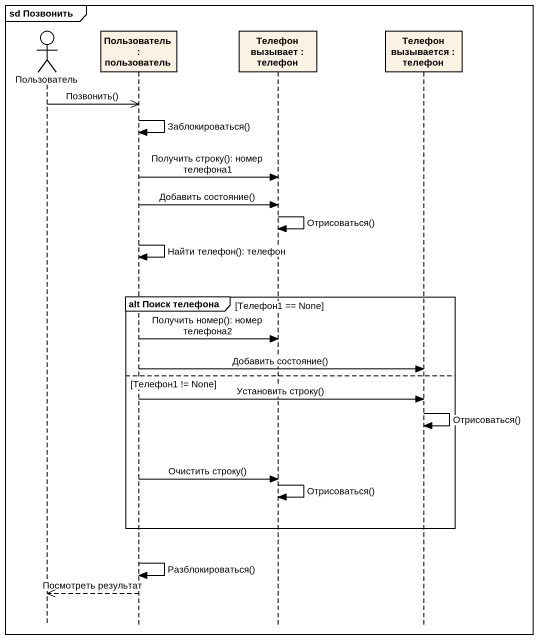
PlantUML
@startuml
mainframe sd Позвонить
hide footbox
actor Пользователь
participant "Пользователь : пользователь" as Пользователь_2
participant "Телефон вызывает : телефон" as Телефон_вызывает
participant "Телефон вызывается : телефон" as Телефон_вызывается

Пользователь ->> Пользователь_2 : Позвонить()
Пользователь_2 -> Пользователь_2 : Заблокироваться()
Пользователь_2 -> Телефон_вызывает : Получить строку(): номер телефона1
Пользователь_2 -> Телефон_вызывает : Добавить состояние()
Телефон_вызывает -> Телефон_вызывает : Отрисоваться()
Пользователь_2 -> Пользователь_2 : Найти телефон(): телефон
group alt Поиск телефона [Телефон1 == None]
  Пользователь_2 -> Телефон_вызывает : Получить номер(): номер телефона2
  Пользователь_2 -> Телефон_вызывается : Добавить состояние()
else Телефон1 != None
  Пользователь_2 -> Телефон_вызывается : Установить строку()
  Телефон_вызывается -> Телефон_вызывается : Отрисоваться()
  Пользователь_2 -> Телефон_вызывает : Очистить строку()
  Телефон_вызывает -> Телефон_вызывает : Отрисоваться()
end
Пользователь_2 -> Пользователь_2 : Разблокироваться()
Пользователь_2 -->> Пользователь : Посмотреть результат
@enduml
